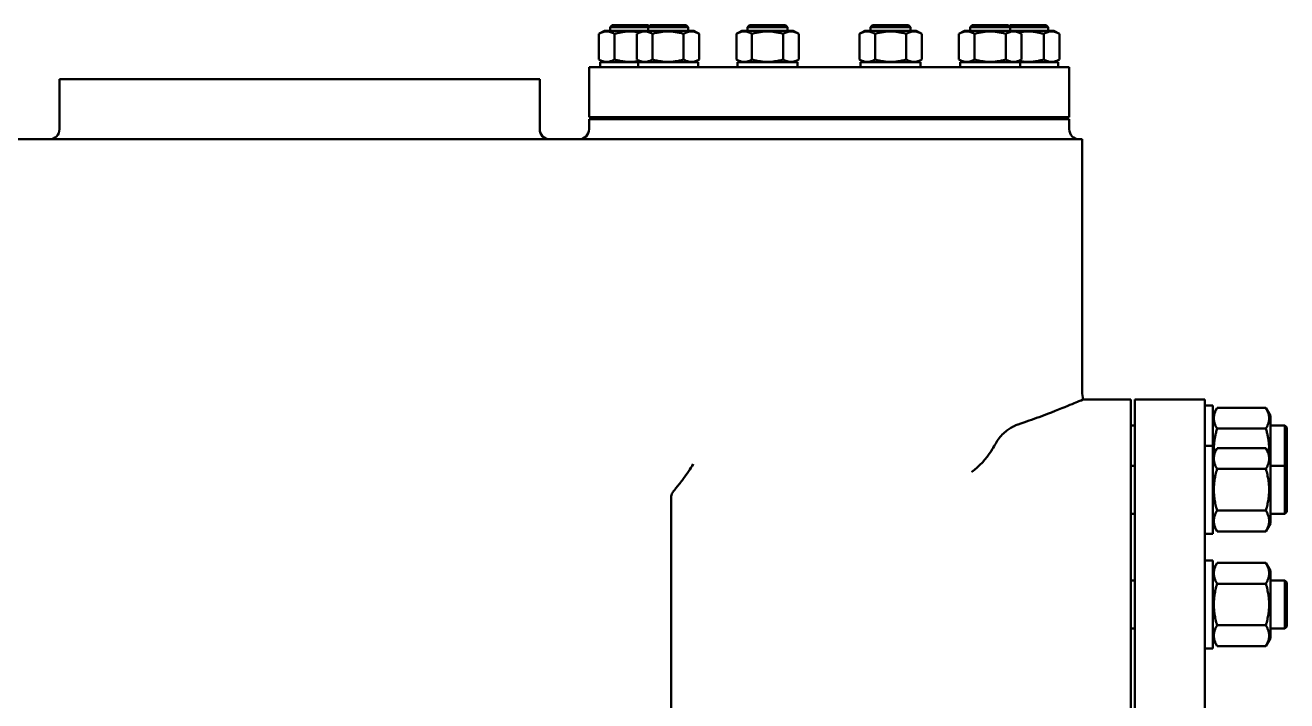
# Model space of a CAD drawing. Header units: millimetres. Extents: x -3927 to 2971, y -407 to 932.
# Drawn here: x 2341 to 2971, y 305 to 643 of the extents above; entities that cross this region are included whole.
import ezdxf

# ---------------------------------------------------------------- set-up
doc = ezdxf.new("R2010")
doc.units = ezdxf.units.MM
doc.layers.add('Видимый контур (ГОСТ)', color=7, linetype='Continuous', lineweight=50)

msp = doc.modelspace()

# ---------------------------------------------------------------- linework, layer by layer
at = {"layer": 'Видимый контур (ГОСТ)'}
for p, q in [((2630.2, 640.28), (2627.44, 638.69)), ((2627.44, 638.69), (2627.44, 625.88)), ((2649.2, 640.28), (2630.2, 640.28)), ((2634.02, 643), (2633.02, 642)), ((2652.03, 642), (2633.02, 642)), ((2633.02, 640.28), (2633.02, 642)), ((2634.02, 643), (2652.02, 643)), ((2635.23, 638.69), (2635.23, 625.88)), ((2649.2, 640.28), (2646.44, 638.69)), ((2646.44, 638.69), (2646.44, 625.88)), ((2674.85, 640.28), (2649.2, 640.28)), ((2652.02, 643), (2652.53, 642.5)), ((2653.03, 643), (2652.03, 642)), ((2672.03, 642), (2652.03, 642)), ((2652.03, 640.28), (2652.03, 642)), ((2653.03, 643), (2671.03, 643)), ((2654.23, 638.69), (2654.23, 625.88)), ((2669.82, 638.69), (2669.82, 625.88)), ((2671.03, 643), (2672.03, 642)), ((2672.03, 640.28), (2672.03, 642)), ((2674.85, 640.28), (2677.62, 638.69)), ((2677.62, 638.69), (2677.62, 625.88)), ((2698.95, 640.28), (2696.19, 638.69)), ((2696.19, 638.69), (2696.19, 625.88)), ((2724.6, 640.28), (2698.95, 640.28)), ((2702.78, 643), (2701.78, 642)), ((2721.78, 642), (2701.78, 642)), ((2701.78, 640.28), (2701.78, 642)), ((2702.78, 643), (2720.78, 643)), ((2703.98, 638.69), (2703.98, 625.88)), ((2719.57, 638.69), (2719.57, 625.88)), ((2720.78, 643), (2721.78, 642)), ((2721.78, 640.28), (2721.78, 642)), ((2724.6, 640.28), (2727.37, 638.69)), ((2727.37, 638.69), (2727.37, 625.88)), ((2760.45, 640.28), (2757.68, 638.69)), ((2757.68, 638.69), (2757.68, 625.88)), ((2786.1, 640.28), (2760.45, 640.28)), ((2764.27, 643), (2763.27, 642)), ((2783.27, 642), (2763.27, 642)), ((2763.27, 640.28), (2763.27, 642)), ((2764.27, 643), (2782.27, 643)), ((2765.48, 638.69), (2765.48, 625.88)), ((2781.07, 638.69), (2781.07, 625.88)), ((2782.27, 643), (2783.27, 642)), ((2783.27, 640.28), (2783.27, 642)), ((2786.1, 640.28), (2788.86, 638.69)), ((2788.86, 638.69), (2788.86, 625.88)), ((2810.2, 640.28), (2807.43, 638.69)), ((2807.43, 638.69), (2807.43, 625.88)), ((2835.85, 640.28), (2810.2, 640.28)), ((2814.02, 643), (2813.02, 642)), ((2833.02, 642), (2813.02, 642)), ((2813.02, 640.28), (2813.02, 642)), ((2814.02, 643), (2832.02, 643)), ((2815.23, 638.69), (2815.23, 625.88)), ((2830.82, 638.69), (2830.82, 625.88)), ((2832.02, 643), (2833.02, 642)), ((2833.02, 643), (2832.52, 642.5)), ((2833.02, 643), (2851.02, 643)), ((2852.02, 642), (2833.02, 642)), ((2833.02, 640.28), (2833.02, 642)), ((2854.85, 640.28), (2835.85, 640.28)), ((2835.85, 640.28), (2838.61, 638.69)), ((2838.61, 638.69), (2838.61, 625.88)), ((2849.82, 638.69), (2849.82, 625.88)), ((2851.02, 643), (2852.02, 642)), ((2852.02, 640.28), (2852.02, 642)), ((2854.85, 640.28), (2857.61, 638.69)), ((2857.61, 638.69), (2857.61, 625.88)), ((2629.82, 624.5), (2627.44, 625.88)), ((2628.02, 624.5), (2647.03, 624.5)), ((2628.02, 622), (2628.02, 624.5)), ((2648.82, 624.5), (2646.44, 625.88)), ((2647.03, 624.5), (2677.03, 624.5)), ((2647.03, 622), (2647.03, 624.5)), ((2675.23, 624.5), (2677.62, 625.88)), ((2677.03, 622), (2677.03, 624.5)), ((2698.57, 624.5), (2696.19, 625.88)), ((2696.78, 624.5), (2726.78, 624.5)), ((2696.78, 622), (2696.78, 624.5)), ((2724.98, 624.5), (2727.37, 625.88)), ((2726.78, 622), (2726.78, 624.5)), ((2760.07, 624.5), (2757.68, 625.88)), ((2758.27, 624.5), (2788.27, 624.5)), ((2758.27, 622), (2758.27, 624.5)), ((2786.48, 624.5), (2788.86, 625.88)), ((2788.27, 622), (2788.27, 624.5)), ((2809.82, 624.5), (2807.43, 625.88)), ((2808.02, 624.5), (2838.02, 624.5)), ((2808.02, 622), (2808.02, 624.5)), ((2836.23, 624.5), (2838.61, 625.88)), ((2838.02, 624.5), (2857.02, 624.5)), ((2838.02, 622), (2838.02, 624.5)), ((2855.23, 624.5), (2857.61, 625.88)), ((2857.02, 622), (2857.02, 624.5)), ((2622.52, 622), (2862.52, 622)), ((2622.52, 622), (2622.52, 597)), ((2862.52, 622), (2862.52, 597)), ((2597.88, 616), (2357.88, 616)), ((2357.88, 591), (2357.88, 616)), ((2597.88, 591), (2597.88, 616)), ((2622.52, 597), (2862.52, 597)), ((2862.52, 596), (2622.52, 596)), ((2622.52, 591), (2622.52, 596)), ((2633.02, 596), (2633.02, 597)), ((2652.03, 596), (2652.03, 597)), ((2672.03, 596), (2672.03, 597)), ((2701.78, 596), (2701.78, 597)), ((2721.78, 596), (2721.78, 597)), ((2763.27, 596), (2763.27, 597)), ((2783.27, 596), (2783.27, 597)), ((2813.02, 596), (2813.02, 597)), ((2833.02, 596), (2833.02, 597)), ((2852.02, 596), (2852.02, 597)), ((2862.52, 591), (2862.52, 596)), ((2213.25, 586), (2742.52, 586)), ((2869.02, 586), (2742.52, 586)), ((2869.02, 586), (2869.02, 460)), ((2869.57, 456), (2893.25, 456)), ((2893.25, -124), (2893.25, 456)), ((2895.25, -124), (2895.25, 456)), ((2895.25, 456), (2930.25, 456)), ((2930.25, -124), (2930.25, 456)), ((2934.25, 453), (2930.25, 453)), ((2934.25, 432.86), (2934.25, 453)), ((2934.25, 448.02), (2936.42, 451.78)), ((2936.42, 451.78), (2960.82, 451.78)), ((2963.12, 447.8), (2960.82, 451.78)), ((2963.12, 427.66), (2963.12, 447.8)), ((2893.25, 443), (2895.25, 443)), ((2936.42, 441.39), (2960.82, 441.39)), ((2963.12, 443), (2970.25, 443)), ((2970.25, 422.86), (2970.25, 443)), ((2971.25, 442), (2970.25, 443)), ((2971.25, 442), (2971.25, 421.86)), ((2934.25, 432.86), (2930.25, 432.86)), ((2934.25, 388.86), (2934.25, 432.86)), ((2934.25, 427.88), (2936.42, 431.64)), ((2936.42, 431.64), (2960.82, 431.64)), ((2963.12, 427.66), (2960.82, 431.64)), ((2893.25, 422.86), (2895.25, 422.86)), ((2963.12, 394.06), (2963.12, 427.66)), ((2963.12, 422.86), (2970.25, 422.86)), ((2970.25, 398.86), (2970.25, 422.86)), ((2971.25, 421.86), (2970.25, 422.86)), ((2936.42, 421.25), (2960.82, 421.25)), ((2971.25, 421.86), (2971.25, 399.86)), ((2663.52, -74.46), (2663.52, 406.46)), ((2893.25, 398.86), (2895.25, 398.86)), ((2936.42, 400.47), (2960.82, 400.47)), ((2963.12, 398.86), (2970.25, 398.86)), ((2971.25, 399.86), (2970.25, 398.86)), ((2934.25, 393.84), (2936.42, 390.07)), ((2963.12, 394.06), (2960.82, 390.07)), ((2934.25, 388.86), (2930.25, 388.86)), ((2936.42, 390.07), (2960.82, 390.07)), ((2934.25, 375.5), (2930.25, 375.5)), ((2934.25, 331.5), (2934.25, 375.5)), ((2934.25, 370.52), (2936.42, 374.29)), ((2936.42, 374.29), (2960.82, 374.29)), ((2963.12, 370.3), (2960.82, 374.29)), ((2963.12, 336.7), (2963.12, 370.3)), ((2893.25, 365.5), (2895.25, 365.5)), ((2936.42, 363.9), (2960.82, 363.9)), ((2963.12, 365.5), (2970.25, 365.5)), ((2970.25, 341.5), (2970.25, 365.5)), ((2971.25, 364.5), (2970.25, 365.5)), ((2971.25, 364.5), (2971.25, 342.5)), ((2893.25, 341.5), (2895.25, 341.5)), ((2936.42, 343.11), (2960.82, 343.11)), ((2963.12, 341.5), (2970.25, 341.5)), ((2971.25, 342.5), (2970.25, 341.5)), ((2934.25, 336.48), (2936.42, 332.72)), ((2963.12, 336.7), (2960.82, 332.72)), ((2934.25, 331.5), (2930.25, 331.5)), ((2936.42, 332.72), (2960.82, 332.72))]:
    msp.add_line(p, q, dxfattribs=at)
for centre, radius, start, end in [((2352.88, 591), 5, 270, 0), ((2602.88, 591), 5, 180, 270), ((2617.52, 591), 5, 270, 0), ((2867.52, 591), 5, 180, 270), ((2884.02, 460), 15, 180, 195.46601)]:
    msp.add_arc(centre, radius, start, end, dxfattribs=at)
for points, weights in [([(2635.23, 638.69), (2631.33, 640.94), (2627.44, 638.69)], [1, 1.15470053838, 1]), ([(2647.73, 639.43), (2641.75, 640.57), (2635.23, 638.69)], [1.04646979087, 1.12622371096, 1]), ([(2654.23, 638.69), (2650.34, 640.94), (2646.44, 638.69)], [1, 1.15470053838, 1]), ([(2669.82, 638.69), (2662.03, 640.94), (2654.23, 638.69)], [1, 1.15470053838, 1]), ([(2677.62, 638.69), (2673.72, 640.94), (2669.82, 638.69)], [1, 1.15470053838, 1]), ([(2703.98, 638.69), (2700.09, 640.94), (2696.19, 638.69)], [1, 1.15470053838, 1]), ([(2719.57, 638.69), (2711.78, 640.94), (2703.98, 638.69)], [1, 1.15470053838, 1]), ([(2727.37, 638.69), (2723.47, 640.94), (2719.57, 638.69)], [1, 1.15470053838, 1]), ([(2765.48, 638.69), (2761.58, 640.94), (2757.68, 638.69)], [1, 1.15470053838, 1]), ([(2781.07, 638.69), (2773.27, 640.94), (2765.48, 638.69)], [1, 1.15470053838, 1]), ([(2788.86, 638.69), (2784.96, 640.94), (2781.07, 638.69)], [1, 1.15470053838, 1]), ([(2815.23, 638.69), (2811.33, 640.94), (2807.43, 638.69)], [1, 1.15470053838, 1]), ([(2830.82, 638.69), (2823.02, 640.94), (2815.23, 638.69)], [1, 1.15470053838, 1]), ([(2838.61, 638.69), (2834.71, 640.94), (2830.82, 638.69)], [1, 1.15470053838, 1]), ([(2849.82, 638.69), (2843.3, 640.57), (2837.32, 639.43)], [1, 1.12622371096, 1.04646979087]), ([(2857.61, 638.69), (2853.72, 640.94), (2849.82, 638.69)], [1, 1.15470053838, 1]), ([(2627.44, 625.88), (2631.33, 623.63), (2635.23, 625.88)], [1, 1.15470053838, 1]), ([(2635.23, 625.88), (2641.75, 623.99), (2647.73, 625.13)], [1, 1.12622371096, 1.04646979087]), ([(2646.44, 625.88), (2650.34, 623.63), (2654.23, 625.88)], [1, 1.15470053838, 1]), ([(2654.23, 625.88), (2662.03, 623.63), (2669.82, 625.88)], [1, 1.15470053838, 1]), ([(2669.82, 625.88), (2673.72, 623.63), (2677.62, 625.88)], [1, 1.15470053838, 1]), ([(2696.19, 625.88), (2700.09, 623.63), (2703.98, 625.88)], [1, 1.15470053838, 1]), ([(2703.98, 625.88), (2711.78, 623.63), (2719.57, 625.88)], [1, 1.15470053838, 1]), ([(2719.57, 625.88), (2723.47, 623.63), (2727.37, 625.88)], [1, 1.15470053838, 1]), ([(2757.68, 625.88), (2761.58, 623.63), (2765.48, 625.88)], [1, 1.15470053838, 1]), ([(2765.48, 625.88), (2773.27, 623.63), (2781.07, 625.88)], [1, 1.15470053838, 1]), ([(2781.07, 625.88), (2784.96, 623.63), (2788.86, 625.88)], [1, 1.15470053838, 1]), ([(2807.43, 625.88), (2811.33, 623.63), (2815.23, 625.88)], [1, 1.15470053838, 1]), ([(2815.23, 625.88), (2823.02, 623.63), (2830.82, 625.88)], [1, 1.15470053838, 1]), ([(2830.82, 625.88), (2834.71, 623.63), (2838.61, 625.88)], [1, 1.15470053838, 1]), ([(2837.32, 625.13), (2843.3, 623.99), (2849.82, 625.88)], [1.04646979087, 1.12622371096, 1]), ([(2849.82, 625.88), (2853.72, 623.63), (2857.61, 625.88)], [1, 1.15470053838, 1]), ([(2936.42, 451.78), (2933.42, 446.59), (2936.42, 441.39)], [1.09321713788, 1.26233841767, 1.09321713788]), ([(2960.82, 441.39), (2963.82, 446.59), (2960.82, 451.78)], [1.09321713788, 1.26233841767, 1.09321713788]), ([(2936.42, 441.39), (2934.51, 434.76), (2934.88, 428.97)], [1.09321713788, 1.19549186866, 1.1740669613]), ([(2962.37, 428.97), (2962.74, 434.76), (2960.82, 441.39)], [1.1740669613, 1.19549186866, 1.09321713788]), ([(2936.42, 431.64), (2933.42, 426.45), (2936.42, 421.25)], [1.09321713788, 1.26233841767, 1.09321713788]), ([(2960.82, 421.25), (2963.82, 426.45), (2960.82, 431.64)], [1.09321713788, 1.26233841767, 1.09321713788]), ([(2936.42, 421.25), (2933.42, 410.86), (2936.42, 400.47)], [1.09321713788, 1.26233841767, 1.09321713788]), ([(2960.82, 400.47), (2963.82, 410.86), (2960.82, 421.25)], [1.09321713788, 1.26233841767, 1.09321713788]), ([(2936.42, 400.47), (2933.42, 395.27), (2936.42, 390.07)], [1.09321713788, 1.26233841767, 1.09321713788]), ([(2960.82, 390.07), (2963.82, 395.27), (2960.82, 400.47)], [1.09321713788, 1.26233841767, 1.09321713788]), ([(2936.42, 374.29), (2933.42, 369.09), (2936.42, 363.9)], [1.09321713788, 1.26233841767, 1.09321713788]), ([(2960.82, 363.9), (2963.82, 369.09), (2960.82, 374.29)], [1.09321713788, 1.26233841767, 1.09321713788]), ([(2936.42, 363.9), (2933.42, 353.5), (2936.42, 343.11)], [1.09321713788, 1.26233841767, 1.09321713788]), ([(2960.82, 343.11), (2963.82, 353.5), (2960.82, 363.9)], [1.09321713788, 1.26233841767, 1.09321713788]), ([(2936.42, 343.11), (2933.42, 337.91), (2936.42, 332.72)], [1.09321713788, 1.26233841767, 1.09321713788]), ([(2960.82, 332.72), (2963.82, 337.91), (2960.82, 343.11)], [1.09321713788, 1.26233841767, 1.09321713788])]:
    msp.add_rational_spline(points, weights, degree=2, dxfattribs=at)
for points, knots in [([(2869.57, 456), (2869.57, 456), (2869.18, 455.84), (2867.17, 454.99), (2864.93, 454.04), (2858.12, 451.27), (2853.29, 449.36), (2844.26, 446.03), (2840.77, 444.79), (2837.01, 443.52)], [10.616129, 10.616129, 10.616129, 10.616129, 12.302119, 12.302119, 15.055409, 15.055409, 18.220822, 18.220822, 19.949838, 19.949838, 19.949838, 19.949838]), ([(2825.4, 433.38), (2825.87, 434.25), (2826.4, 435.12), (2828.26, 437.7), (2829.74, 439.21), (2832.02, 440.97), (2832.69, 441.42), (2833.8, 442.08), (2834.24, 442.32), (2834.91, 442.66), (2835.13, 442.76), (2835.5, 442.93), (2835.65, 443), (2835.93, 443.11), (2836.07, 443.17), (2836.38, 443.3), (2836.56, 443.36), (2836.83, 443.46), (2836.92, 443.49), (2837.01, 443.52)], [-5.167899, -5.167899, -5.167899, -5.167899, -4.886832, -4.886832, -4.301695, -4.301695, -4.070306, -4.070306, -3.920306, -3.920306, -3.844505, -3.844505, -3.795521, -3.795521, -3.749464, -3.749464, -3.689185, -3.689185, -3.659159, -3.659159, -3.659159, -3.659159]), ([(2813.79, 419.74), (2813.8, 419.74), (2813.8, 419.75), (2817.52, 422.47), (2821, 426.3), (2824.25, 431.31), (2824.85, 432.34), (2825.4, 433.38)], [-2.743202, -2.743202, -2.743202, -2.743202, -2.740863, -2.740863, -1.234122, -1.234122, -0.854971, -0.854971, -0.854971, -0.854971]), ([(2674.65, 423.71), (2674.65, 423.7), (2674.65, 423.7), (2673.85, 422.43), (2673.05, 421.19), (2671.37, 418.71), (2670.5, 417.48), (2668.45, 414.69), (2667.28, 413.19), (2665.83, 411.45), (2665.43, 410.97), (2665.08, 410.56)], [-0.002043, -0.002043, -0.002043, -0.002043, 0, 0, 0.445575, 0.445575, 0.91709, 0.91709, 1.587988, 1.587988, 1.869501, 1.869501, 1.869501, 1.869501]), ([(2665.08, 410.56), (2664.58, 409.99), (2664.22, 409.39), (2663.67, 408.02), (2663.52, 407.24), (2663.52, 406.46)], [1.6431205, 1.6431205, 1.6431205, 1.6431205, 2.0263142, 2.0263142, 2.4885801, 2.4885801, 2.4885801, 2.4885801])]:
    msp.add_open_spline(points, degree=3, knots=knots, dxfattribs=at)

doc.saveas('drawing.dxf')
